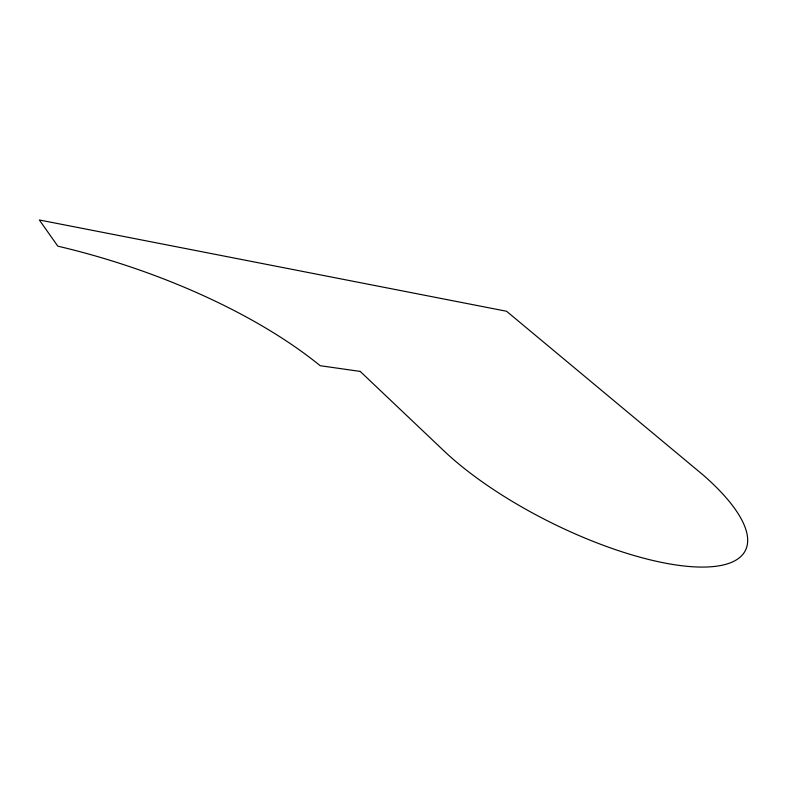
<?xml version="1.0" encoding="UTF-8"?>
<svg xmlns="http://www.w3.org/2000/svg" width="787" height="787" viewBox="0 0 787 787"><rect width="100%" height="100%" fill="white"/><g stroke="black" fill="none" stroke-linecap="round" stroke-linejoin="round"><path stroke-width="1.18" d="M360.2 371.415L320.181 365.709A316.827 124.956 17.7 0 0 57.815 246.164L39.35 219.976L506.543 311.249L703.244 475.092A187.198 61.848 26.5 0 1 686.49 566.256A187.198 61.848 26.5 0 1 442.501 449.495L360.2 371.415"/></g></svg>
